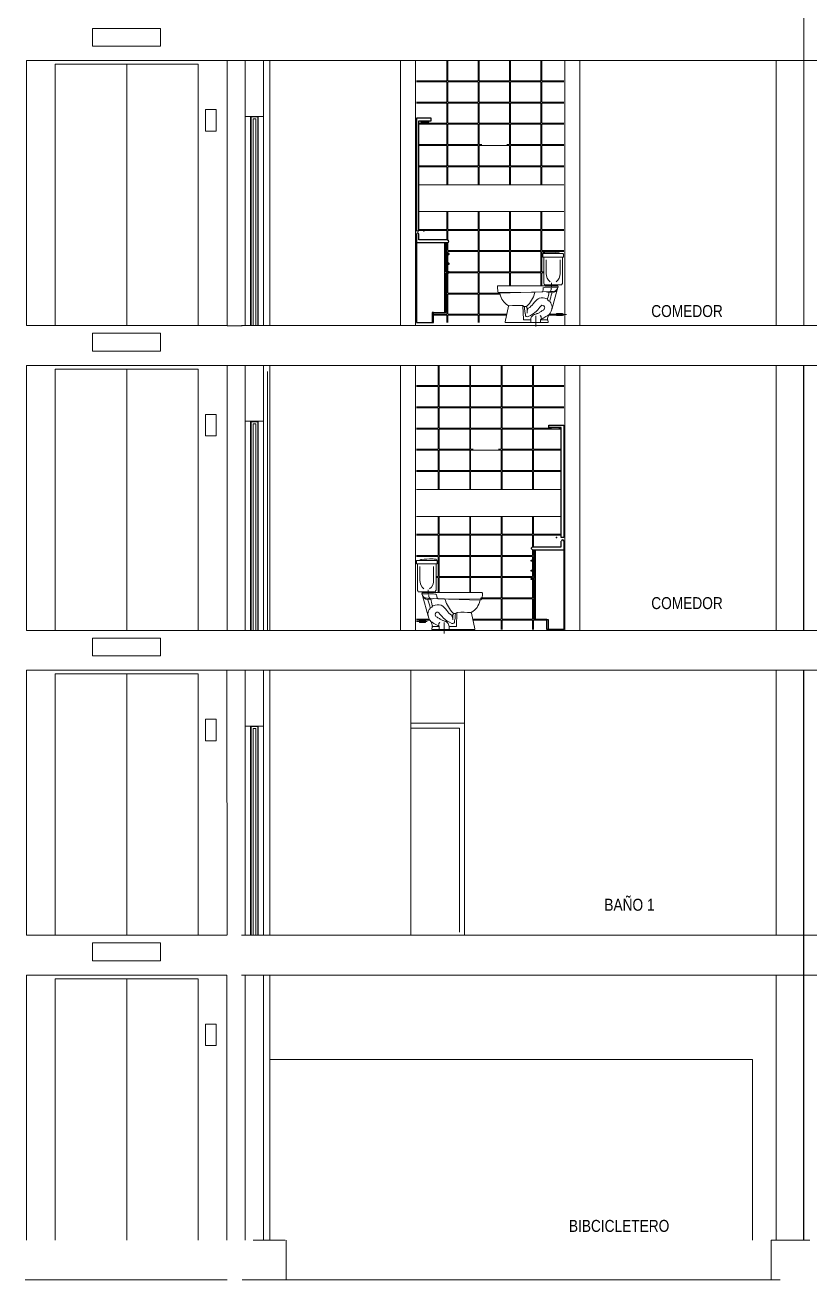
# Model space of a CAD drawing. Extents: x 1270 to 1442, y 932 to 1016.
# Drawn here: x 1420.43 to 1428.31, y 962.55 to 975.14 of the extents above; entities that cross this region are included whole.
import ezdxf

# ---------------------------------------------------------------- set-up
doc = ezdxf.new("R2010")
doc.units = 0
doc.header["$MEASUREMENT"] = 0
doc.layers.add('arquitecturapasito', color=252, linetype='Continuous', lineweight=5)
doc.styles.add('MtXpl_Arial_Narrow', font='')
doc.styles.get('MtXpl_Arial_Narrow').set_extended_font_data('Arial Narrow')

# ---------------------------------------------------------------- blocks, each defined once
blk = doc.blocks.new('llad000e')
blk.add_line((-0.029, 1.105), (0.051, 1.105))
blk.add_lwpolyline([(-0.05, 0), (-0.05, 1.105), (-0.029, 1.105), (-0.029, 1.09), (0.051, 1.09), (0.051, 1.105), (0.075, 1.105), (0.075, 1.13), (-0.075, 1.13), (-0.075, 0)], close=True)
blk.add_point((0, 0))

msp = doc.modelspace()

# ---------------------------------------------------------------- linework, layer by layer
for p, q in [((1424.36, 973.045), (1424.36, 972.158)), ((1424.385, 972.988), (1424.385, 973.045)), ((1424.67, 972.988), (1424.385, 972.988)), ((1424.674, 972.987), (1424.67, 972.988)), ((1424.679, 972.985), (1424.674, 972.987)), ((1424.682, 972.982), (1424.679, 972.985)), ((1424.684, 972.978), (1424.682, 972.982)), ((1424.685, 972.973), (1424.684, 972.978)), ((1424.684, 972.968), (1424.685, 972.973)), ((1424.675, 972.958), (1424.36, 972.958)), ((1424.645, 972.258), (1424.645, 972.958)), ((1424.645, 972.898), (1424.652, 972.898)), ((1424.652, 972.898), (1424.66, 972.908)), ((1424.66, 972.888), (1424.652, 972.898)), ((1424.66, 972.908), (1424.66, 972.958)), ((1424.66, 972.853), (1424.66, 972.888)), ((1424.66, 972.843), (1424.66, 972.853)), ((1424.685, 972.853), (1424.66, 972.853)), ((1424.66, 972.808), (1424.66, 972.843)), ((1424.66, 972.843), (1424.685, 972.843)), ((1424.675, 972.958), (1424.679, 972.961)), ((1424.679, 972.961), (1424.682, 972.964)), ((1424.682, 972.964), (1424.684, 972.968)), ((1424.686, 972.853), (1424.685, 972.853)), ((1424.685, 972.843), (1424.686, 972.843)), ((1424.688, 972.852), (1424.686, 972.853)), ((1424.686, 972.843), (1424.688, 972.844)), ((1424.689, 972.851), (1424.688, 972.852)), ((1424.688, 972.844), (1424.689, 972.845)), ((1424.69, 972.849), (1424.689, 972.851)), ((1424.689, 972.845), (1424.69, 972.846)), ((1424.69, 972.848), (1424.69, 972.849)), ((1424.69, 972.846), (1424.69, 972.848)), ((1424.645, 972.798), (1424.652, 972.798)), ((1424.652, 972.798), (1424.66, 972.808)), ((1424.66, 972.788), (1424.652, 972.798)), ((1424.66, 972.753), (1424.66, 972.788)), ((1424.66, 972.743), (1424.66, 972.753)), ((1424.685, 972.753), (1424.66, 972.753)), ((1424.66, 972.708), (1424.66, 972.743)), ((1424.66, 972.743), (1424.685, 972.743)), ((1424.686, 972.753), (1424.685, 972.753)), ((1424.685, 972.743), (1424.686, 972.743)), ((1424.688, 972.752), (1424.686, 972.753)), ((1424.686, 972.743), (1424.688, 972.744)), ((1424.689, 972.751), (1424.688, 972.752)), ((1424.688, 972.744), (1424.689, 972.745)), ((1424.69, 972.749), (1424.689, 972.751)), ((1424.689, 972.745), (1424.69, 972.746)), ((1424.69, 972.748), (1424.69, 972.749)), ((1424.69, 972.746), (1424.69, 972.748)), ((1424.645, 972.698), (1424.652, 972.698)), ((1424.652, 972.698), (1424.66, 972.708)), ((1424.66, 972.688), (1424.652, 972.698)), ((1424.66, 972.669), (1424.66, 972.688)), ((1424.685, 972.669), (1424.66, 972.669)), ((1424.66, 972.268), (1424.66, 972.659)), ((1424.66, 972.659), (1424.685, 972.659)), ((1424.686, 972.669), (1424.685, 972.669)), ((1424.685, 972.659), (1424.686, 972.659)), ((1424.688, 972.668), (1424.686, 972.669)), ((1424.686, 972.659), (1424.688, 972.66)), ((1424.689, 972.667), (1424.688, 972.668)), ((1424.688, 972.66), (1424.689, 972.661)), ((1424.69, 972.665), (1424.689, 972.667)), ((1424.689, 972.661), (1424.69, 972.662)), ((1424.69, 972.664), (1424.69, 972.665)), ((1424.69, 972.662), (1424.69, 972.664)), ((1424.518, 972.258), (1424.518, 972.158)), ((1424.533, 972.258), (1424.518, 972.258)), ((1424.533, 972.158), (1424.533, 972.258)), ((1424.533, 972.258), (1424.652, 972.258)), ((1424.652, 972.258), (1424.66, 972.268)), ((1424.36, 972.158), (1424.533, 972.158)), ((1425.815, 969.908), (1425.815, 969.965)), ((1425.84, 969.965), (1425.84, 969.078)), ((1425.516, 969.897), (1425.518, 969.902)), ((1425.516, 969.893), (1425.516, 969.897)), ((1425.516, 969.888), (1425.516, 969.893)), ((1425.518, 969.884), (1425.516, 969.888)), ((1425.518, 969.902), (1425.522, 969.905)), ((1425.522, 969.881), (1425.518, 969.884)), ((1425.522, 969.905), (1425.526, 969.907)), ((1425.526, 969.878), (1425.522, 969.881)), ((1425.526, 969.907), (1425.531, 969.908)), ((1425.526, 969.878), (1425.84, 969.878)), ((1425.531, 969.908), (1425.815, 969.908)), ((1425.541, 969.828), (1425.541, 969.878)), ((1425.548, 969.818), (1425.541, 969.828)), ((1425.556, 969.178), (1425.556, 969.878)), ((1425.511, 969.771), (1425.513, 969.772)), ((1425.511, 969.769), (1425.511, 969.771)), ((1425.511, 969.768), (1425.511, 969.769)), ((1425.511, 969.766), (1425.511, 969.768)), ((1425.511, 969.765), (1425.511, 969.766)), ((1425.513, 969.764), (1425.511, 969.765)), ((1425.513, 969.772), (1425.514, 969.773)), ((1425.514, 969.763), (1425.513, 969.764)), ((1425.514, 969.773), (1425.516, 969.773)), ((1425.516, 969.763), (1425.514, 969.763)), ((1425.516, 969.773), (1425.541, 969.773)), ((1425.541, 969.763), (1425.516, 969.763)), ((1425.541, 969.808), (1425.548, 969.818)), ((1425.541, 969.773), (1425.541, 969.808)), ((1425.541, 969.763), (1425.541, 969.773)), ((1425.541, 969.728), (1425.541, 969.763)), ((1425.548, 969.718), (1425.541, 969.728)), ((1425.541, 969.708), (1425.548, 969.718)), ((1425.541, 969.673), (1425.541, 969.708)), ((1425.556, 969.818), (1425.548, 969.818)), ((1425.556, 969.718), (1425.548, 969.718)), ((1425.511, 969.671), (1425.513, 969.672)), ((1425.511, 969.669), (1425.511, 969.671)), ((1425.511, 969.668), (1425.511, 969.669)), ((1425.511, 969.666), (1425.511, 969.668)), ((1425.511, 969.665), (1425.511, 969.666)), ((1425.513, 969.664), (1425.511, 969.665)), ((1425.511, 969.587), (1425.513, 969.588)), ((1425.511, 969.585), (1425.511, 969.587)), ((1425.511, 969.584), (1425.511, 969.585)), ((1425.511, 969.582), (1425.511, 969.584)), ((1425.511, 969.581), (1425.511, 969.582)), ((1425.513, 969.58), (1425.511, 969.581)), ((1425.513, 969.672), (1425.514, 969.673)), ((1425.514, 969.663), (1425.513, 969.664)), ((1425.513, 969.588), (1425.514, 969.589)), ((1425.514, 969.579), (1425.513, 969.58)), ((1425.514, 969.673), (1425.516, 969.673)), ((1425.516, 969.663), (1425.514, 969.663)), ((1425.514, 969.589), (1425.516, 969.589)), ((1425.516, 969.579), (1425.514, 969.579)), ((1425.516, 969.673), (1425.541, 969.673)), ((1425.541, 969.663), (1425.516, 969.663)), ((1425.516, 969.589), (1425.541, 969.589)), ((1425.541, 969.579), (1425.516, 969.579)), ((1425.541, 969.663), (1425.541, 969.673)), ((1425.541, 969.628), (1425.541, 969.663)), ((1425.548, 969.618), (1425.541, 969.628)), ((1425.541, 969.608), (1425.548, 969.618)), ((1425.541, 969.589), (1425.541, 969.608)), ((1425.541, 969.188), (1425.541, 969.579)), ((1425.556, 969.618), (1425.548, 969.618)), ((1425.548, 969.178), (1425.541, 969.188)), ((1425.668, 969.178), (1425.548, 969.178)), ((1425.668, 969.178), (1425.683, 969.178)), ((1425.668, 969.078), (1425.668, 969.178)), ((1425.84, 969.078), (1425.668, 969.078)), ((1425.683, 969.178), (1425.683, 969.078))]:
    msp.add_line(p, q)
at = {"lineweight": 9}
msp.add_line((1427.346, 969.068), (1427.359, 969.068), dxfattribs=at)
for centre in [(1424.373, 973.045), (1425.828, 969.965)]:
    msp.add_arc(centre, 0.0125, 0, 180)
at = {"layer": 'arquitecturapasito', "color": 252}
for p, q in [((1428.249, 972.128), (1428.249, 977.848)), ((1421.11, 974.932), (1421.11, 975.111)), ((1421.11, 975.111), (1421.452, 975.111)), ((1421.793, 975.111), (1421.452, 975.111)), ((1421.793, 974.932), (1421.793, 975.111)), ((1421.452, 974.932), (1421.11, 974.932)), ((1421.452, 974.932), (1421.793, 974.932)), ((1420.445, 972.128), (1420.445, 974.788)), ((1420.445, 974.788), (1422.461, 974.788)), ((1420.733, 972.128), (1420.733, 974.752)), ((1420.733, 974.752), (1422.17, 974.752)), ((1421.452, 974.752), (1421.452, 972.128)), ((1422.17, 974.752), (1422.17, 972.128)), ((1422.611, 974.788), (1422.461, 974.788)), ((1422.461, 974.788), (1422.461, 972.128)), ((1422.612, 974.788), (1436.946, 974.788)), ((1422.64, 972.128), (1422.64, 974.788)), ((1422.64, 972.128), (1422.64, 974.788)), ((1422.825, 972.128), (1422.825, 974.788)), ((1422.825, 972.128), (1422.825, 974.788)), ((1422.888, 972.128), (1422.888, 974.788)), ((1424.2, 972.128), (1424.2, 974.788)), ((1424.2, 972.128), (1424.2, 974.788)), ((1424.35, 972.128), (1424.35, 974.788)), ((1424.35, 972.128), (1424.35, 974.788)), ((1424.665, 974.788), (1424.665, 974.585)), ((1424.675, 974.788), (1424.675, 974.585)), ((1424.98, 974.788), (1424.98, 974.585)), ((1424.99, 974.788), (1424.99, 974.585)), ((1425.295, 974.788), (1425.295, 974.585)), ((1425.305, 974.788), (1425.305, 974.585)), ((1425.61, 974.788), (1425.61, 974.585)), ((1425.62, 974.788), (1425.62, 974.585)), ((1425.85, 972.128), (1425.85, 974.788)), ((1425.85, 972.128), (1425.85, 974.788)), ((1426, 972.128), (1426, 974.788)), ((1426, 972.128), (1426, 974.788)), ((1427.972, 972.128), (1427.972, 974.788)), ((1428.25, 972.128), (1428.25, 974.788)), ((1424.36, 974.585), (1424.665, 974.585)), ((1424.36, 974.575), (1424.665, 974.575)), ((1424.665, 974.575), (1424.665, 974.372)), ((1424.675, 974.585), (1424.98, 974.585)), ((1424.675, 974.575), (1424.98, 974.575)), ((1424.675, 974.575), (1424.675, 974.372)), ((1424.98, 974.575), (1424.98, 974.372)), ((1424.99, 974.585), (1425.295, 974.585)), ((1424.99, 974.575), (1425.295, 974.575)), ((1424.99, 974.575), (1424.99, 974.372)), ((1425.295, 974.575), (1425.295, 974.372)), ((1425.305, 974.585), (1425.61, 974.585)), ((1425.305, 974.575), (1425.61, 974.575)), ((1425.305, 974.575), (1425.305, 974.372)), ((1425.61, 974.575), (1425.61, 974.372)), ((1425.62, 974.585), (1425.84, 974.585)), ((1425.62, 974.575), (1425.84, 974.575)), ((1425.62, 974.575), (1425.62, 974.372)), ((1424.36, 974.372), (1424.665, 974.372)), ((1424.36, 974.362), (1424.665, 974.362)), ((1424.665, 974.362), (1424.665, 974.159)), ((1424.675, 974.372), (1424.98, 974.372)), ((1424.675, 974.362), (1424.98, 974.362)), ((1424.675, 974.362), (1424.675, 974.159)), ((1424.98, 974.362), (1424.98, 974.159)), ((1424.99, 974.372), (1425.295, 974.372)), ((1424.99, 974.362), (1425.295, 974.362)), ((1424.99, 974.362), (1424.99, 974.159)), ((1425.295, 974.362), (1425.295, 974.159)), ((1425.305, 974.372), (1425.61, 974.372)), ((1425.305, 974.362), (1425.61, 974.362)), ((1425.305, 974.362), (1425.305, 974.159)), ((1425.61, 974.362), (1425.61, 974.159)), ((1425.62, 974.372), (1425.84, 974.372)), ((1425.62, 974.362), (1425.84, 974.362)), ((1425.62, 974.362), (1425.62, 974.159)), ((1422.242, 974.081), (1422.242, 974.297)), ((1422.242, 974.297), (1422.35, 974.297)), ((1422.35, 974.297), (1422.35, 974.081)), ((1422.825, 974.228), (1422.64, 974.228)), ((1422.696, 974.228), (1422.773, 974.228)), ((1422.696, 974.228), (1422.696, 972.128)), ((1422.701, 974.223), (1422.768, 974.223)), ((1422.701, 974.223), (1422.701, 972.128)), ((1422.721, 974.203), (1422.748, 974.203)), ((1422.721, 974.203), (1422.721, 972.128)), ((1422.748, 972.128), (1422.748, 974.203)), ((1422.768, 972.128), (1422.768, 974.223)), ((1422.773, 972.128), (1422.773, 974.228)), ((1424.385, 974.159), (1424.665, 974.159)), ((1424.385, 974.149), (1424.665, 974.149)), ((1424.665, 974.149), (1424.665, 973.946)), ((1424.675, 974.159), (1424.98, 974.159)), ((1424.675, 974.149), (1424.98, 974.149)), ((1424.675, 974.149), (1424.675, 973.946)), ((1424.98, 974.149), (1424.98, 973.946)), ((1424.99, 974.159), (1425.295, 974.159)), ((1424.99, 974.149), (1425.295, 974.149)), ((1424.99, 974.149), (1424.99, 973.946)), ((1425.295, 974.149), (1425.295, 973.946)), ((1425.305, 974.159), (1425.61, 974.159)), ((1425.305, 974.149), (1425.61, 974.149)), ((1425.305, 974.149), (1425.305, 973.946)), ((1425.61, 974.149), (1425.61, 973.946)), ((1425.62, 974.159), (1425.84, 974.159)), ((1425.62, 974.149), (1425.84, 974.149)), ((1425.62, 974.149), (1425.62, 973.946)), ((1422.35, 974.081), (1422.242, 974.081)), ((1424.385, 973.946), (1424.665, 973.946)), ((1424.385, 973.936), (1424.665, 973.936)), ((1424.665, 973.936), (1424.665, 973.733)), ((1424.675, 973.946), (1424.98, 973.946)), ((1424.675, 973.936), (1424.98, 973.936)), ((1424.675, 973.936), (1424.675, 973.733)), ((1424.98, 973.936), (1424.98, 973.733)), ((1424.99, 973.946), (1425.016, 973.946)), ((1424.99, 973.936), (1425.295, 973.936)), ((1424.99, 973.936), (1424.99, 973.733)), ((1425.269, 973.946), (1425.295, 973.946)), ((1425.295, 973.936), (1425.295, 973.733)), ((1425.305, 973.946), (1425.61, 973.946)), ((1425.305, 973.936), (1425.61, 973.936)), ((1425.305, 973.936), (1425.305, 973.733)), ((1425.61, 973.936), (1425.61, 973.733)), ((1425.62, 973.946), (1425.84, 973.946)), ((1425.62, 973.936), (1425.84, 973.936)), ((1425.62, 973.936), (1425.62, 973.733)), ((1424.385, 973.733), (1424.665, 973.733)), ((1424.675, 973.733), (1424.98, 973.733)), ((1424.99, 973.733), (1425.295, 973.733)), ((1425.305, 973.733), (1425.61, 973.733)), ((1425.62, 973.733), (1425.84, 973.733)), ((1424.385, 973.723), (1424.665, 973.723)), ((1424.665, 973.723), (1424.665, 973.542)), ((1424.675, 973.723), (1424.98, 973.723)), ((1424.675, 973.723), (1424.675, 973.542)), ((1424.98, 973.723), (1424.98, 973.542)), ((1424.99, 973.723), (1425.295, 973.723)), ((1424.99, 973.723), (1424.99, 973.542)), ((1425.295, 973.723), (1425.295, 973.542)), ((1425.305, 973.723), (1425.61, 973.723)), ((1425.305, 973.723), (1425.305, 973.542)), ((1425.61, 973.723), (1425.61, 973.542)), ((1425.62, 973.723), (1425.84, 973.723)), ((1425.62, 973.723), (1425.62, 973.542)), ((1424.385, 973.542), (1425.84, 973.542)), ((1424.385, 973.272), (1425.84, 973.272)), ((1424.665, 973.272), (1424.665, 973.094)), ((1424.675, 973.272), (1424.675, 973.094)), ((1424.98, 973.272), (1424.98, 973.094)), ((1424.99, 973.272), (1424.99, 973.094)), ((1425.295, 973.272), (1425.295, 973.094)), ((1425.305, 973.272), (1425.305, 973.094)), ((1425.61, 973.272), (1425.61, 973.094)), ((1425.62, 973.272), (1425.62, 973.094)), ((1424.385, 973.094), (1424.665, 973.094)), ((1424.385, 973.084), (1424.665, 973.084)), ((1424.665, 973.084), (1424.665, 972.988)), ((1424.675, 973.094), (1424.98, 973.094)), ((1424.675, 973.084), (1424.98, 973.084)), ((1424.675, 973.084), (1424.675, 972.987)), ((1424.98, 973.084), (1424.98, 972.881)), ((1424.99, 973.094), (1425.295, 973.094)), ((1424.99, 973.084), (1425.295, 973.084)), ((1424.99, 973.084), (1424.99, 972.881)), ((1425.295, 973.084), (1425.295, 972.881)), ((1425.305, 973.094), (1425.61, 973.094)), ((1425.305, 973.084), (1425.61, 973.084)), ((1425.305, 973.084), (1425.305, 972.881)), ((1425.61, 973.084), (1425.61, 972.881)), ((1425.62, 973.094), (1425.84, 973.094)), ((1425.62, 973.084), (1425.84, 973.084)), ((1425.62, 973.084), (1425.62, 972.881)), ((1424.66, 972.881), (1424.665, 972.881)), ((1424.66, 972.871), (1424.665, 972.871)), ((1424.665, 972.958), (1424.665, 972.881)), ((1424.665, 972.871), (1424.665, 972.853)), ((1424.665, 972.843), (1424.665, 972.753)), ((1424.675, 972.958), (1424.675, 972.881)), ((1424.675, 972.881), (1424.98, 972.881)), ((1424.675, 972.871), (1424.98, 972.871)), ((1424.675, 972.871), (1424.675, 972.853)), ((1424.675, 972.843), (1424.675, 972.753)), ((1424.98, 972.871), (1424.98, 972.668)), ((1424.99, 972.881), (1425.295, 972.881)), ((1424.99, 972.871), (1425.295, 972.871)), ((1424.99, 972.871), (1424.99, 972.668)), ((1425.295, 972.871), (1425.295, 972.668)), ((1425.305, 972.881), (1425.61, 972.881)), ((1425.305, 972.871), (1425.61, 972.871)), ((1425.305, 972.871), (1425.305, 972.668)), ((1425.61, 972.871), (1425.61, 972.668)), ((1425.62, 972.881), (1425.84, 972.881)), ((1425.62, 972.871), (1425.84, 972.871)), ((1425.62, 972.871), (1425.62, 972.668)), ((1425.629, 972.819), (1425.629, 972.851)), ((1425.636, 972.851), (1425.83, 972.851)), ((1425.837, 972.819), (1425.837, 972.844)), ((1424.665, 972.743), (1424.665, 972.669)), ((1424.675, 972.743), (1424.675, 972.669)), ((1425.632, 972.816), (1425.834, 972.816)), ((1425.639, 972.815), (1425.639, 972.552)), ((1425.664, 972.788), (1425.664, 972.652)), ((1425.802, 972.788), (1425.802, 972.652)), ((1425.827, 972.815), (1425.827, 972.552)), ((1424.665, 972.658), (1424.665, 972.455)), ((1424.675, 972.658), (1424.98, 972.658)), ((1424.675, 972.658), (1424.675, 972.455)), ((1424.688, 972.668), (1424.98, 972.668)), ((1424.98, 972.658), (1424.98, 972.455)), ((1424.99, 972.668), (1425.295, 972.668)), ((1424.99, 972.658), (1425.295, 972.658)), ((1424.99, 972.658), (1424.99, 972.455)), ((1425.295, 972.658), (1425.295, 972.528)), ((1425.305, 972.668), (1425.61, 972.668)), ((1425.305, 972.658), (1425.61, 972.658)), ((1425.305, 972.658), (1425.305, 972.528)), ((1425.61, 972.658), (1425.61, 972.528)), ((1425.62, 972.668), (1425.642, 972.668)), ((1425.62, 972.658), (1425.642, 972.658)), ((1425.62, 972.658), (1425.62, 972.528)), ((1425.174, 972.516), (1425.174, 972.521)), ((1425.174, 972.516), (1425.178, 972.467)), ((1425.181, 972.528), (1425.774, 972.528)), ((1425.62, 972.466), (1425.198, 972.452)), ((1425.557, 972.464), (1425.703, 972.469)), ((1425.816, 972.536), (1425.651, 972.536)), ((1425.675, 972.514), (1425.779, 972.514)), ((1425.776, 972.499), (1425.719, 972.29)), ((1425.776, 972.499), (1425.782, 972.516)), ((1425.782, 972.517), (1425.782, 972.52)), ((1424.66, 972.455), (1424.665, 972.455)), ((1424.66, 972.445), (1424.665, 972.445)), ((1424.665, 972.445), (1424.665, 972.242)), ((1424.675, 972.455), (1424.98, 972.455)), ((1424.675, 972.445), (1424.98, 972.445)), ((1424.675, 972.445), (1424.675, 972.242)), ((1424.98, 972.445), (1424.98, 972.242)), ((1424.99, 972.455), (1425.193, 972.455)), ((1424.99, 972.445), (1425.202, 972.445)), ((1424.99, 972.445), (1424.99, 972.242)), ((1425.186, 972.457), (1425.191, 972.455)), ((1425.557, 972.464), (1425.19, 972.46)), ((1424.533, 972.242), (1424.665, 972.242)), ((1424.533, 972.232), (1424.665, 972.232)), ((1424.665, 972.232), (1424.665, 972.158)), ((1424.675, 972.242), (1424.98, 972.242)), ((1424.675, 972.232), (1424.98, 972.232)), ((1424.675, 972.232), (1424.675, 972.158)), ((1424.98, 972.232), (1424.98, 972.158)), ((1424.99, 972.242), (1425.27, 972.242)), ((1424.99, 972.232), (1425.268, 972.232)), ((1424.99, 972.232), (1424.99, 972.158)), ((1425.251, 972.165), (1425.286, 972.322)), ((1425.434, 972.192), (1425.43, 972.323)), ((1425.692, 972.232), (1425.77, 972.232)), ((1425.7, 972.242), (1425.77, 972.242)), ((1425.768, 972.248), (1425.768, 972.228)), ((1425.828, 972.248), (1425.768, 972.248)), ((1425.828, 972.228), (1425.768, 972.228)), ((1425.828, 972.248), (1425.828, 972.228)), ((1425.83, 972.242), (1425.84, 972.242)), ((1425.83, 972.232), (1425.84, 972.232)), ((1422.461, 972.128), (1420.445, 972.128)), ((1422.461, 972.126), (1422.611, 972.126)), ((1422.605, 972.128), (1422.721, 972.128)), ((1422.696, 972.128), (1422.773, 972.128)), ((1422.721, 972.128), (1436.946, 972.128)), ((1425.257, 972.158), (1425.677, 972.158)), ((1425.44, 972.186), (1425.509, 972.186)), ((1425.509, 972.186), (1425.509, 972.158)), ((1425.607, 972.186), (1425.607, 972.158)), ((1425.607, 972.186), (1425.673, 972.186)), ((1425.679, 972.181), (1425.683, 972.165)), ((1421.11, 971.872), (1421.11, 972.051)), ((1421.11, 972.051), (1421.452, 972.051)), ((1421.793, 972.051), (1421.452, 972.051)), ((1421.793, 971.872), (1421.793, 972.051)), ((1421.452, 971.872), (1421.11, 971.872)), ((1421.452, 971.872), (1421.793, 971.872)), ((1420.445, 969.068), (1420.445, 971.728)), ((1420.445, 971.728), (1422.461, 971.728)), ((1422.611, 971.728), (1422.461, 971.728)), ((1422.461, 971.728), (1422.461, 969.068)), ((1422.612, 971.728), (1436.946, 971.728)), ((1422.64, 969.068), (1422.64, 971.728)), ((1422.64, 969.068), (1422.64, 971.728)), ((1422.825, 969.068), (1422.825, 971.728)), ((1422.825, 969.068), (1422.825, 971.728)), ((1422.888, 969.068), (1422.888, 971.728)), ((1424.2, 969.068), (1424.2, 971.728)), ((1424.35, 969.068), (1424.35, 971.728)), ((1424.35, 969.068), (1424.35, 971.728)), ((1424.58, 971.728), (1424.58, 971.525)), ((1424.59, 971.728), (1424.59, 971.525)), ((1424.895, 971.728), (1424.895, 971.525)), ((1424.905, 971.728), (1424.905, 971.525)), ((1425.21, 971.728), (1425.21, 971.525)), ((1425.22, 971.728), (1425.22, 971.525)), ((1425.525, 971.728), (1425.525, 971.525)), ((1425.535, 971.728), (1425.535, 971.525)), ((1425.85, 969.068), (1425.85, 971.728)), ((1425.85, 969.068), (1425.85, 971.728)), ((1426, 969.068), (1426, 971.728)), ((1426, 969.068), (1426, 971.728)), ((1427.972, 969.068), (1427.972, 971.728)), ((1428.247, 969.068), (1428.247, 971.728)), ((1428.249, 969.068), (1428.249, 971.728)), ((1428.25, 969.068), (1428.25, 971.728)), ((1420.733, 969.068), (1420.733, 971.692)), ((1420.733, 971.692), (1422.17, 971.692)), ((1421.452, 971.692), (1421.452, 969.068)), ((1422.17, 971.692), (1422.17, 969.068)), ((1422.866, 971.668), (1422.866, 969.068)), ((1424.58, 971.525), (1424.36, 971.525)), ((1424.58, 971.515), (1424.36, 971.515)), ((1424.58, 971.515), (1424.58, 971.312)), ((1424.895, 971.525), (1424.59, 971.525)), ((1424.895, 971.515), (1424.59, 971.515)), ((1424.59, 971.515), (1424.59, 971.312)), ((1424.895, 971.515), (1424.895, 971.312)), ((1425.21, 971.525), (1424.905, 971.525)), ((1425.21, 971.515), (1424.905, 971.515)), ((1424.905, 971.515), (1424.905, 971.312)), ((1425.21, 971.515), (1425.21, 971.312)), ((1425.525, 971.525), (1425.22, 971.525)), ((1425.525, 971.515), (1425.22, 971.515)), ((1425.22, 971.515), (1425.22, 971.312)), ((1425.525, 971.515), (1425.525, 971.312)), ((1425.84, 971.525), (1425.535, 971.525)), ((1425.84, 971.515), (1425.535, 971.515)), ((1425.535, 971.515), (1425.535, 971.312)), ((1422.242, 971.021), (1422.242, 971.237)), ((1422.242, 971.237), (1422.35, 971.237)), ((1422.35, 971.237), (1422.35, 971.021)), ((1424.58, 971.312), (1424.36, 971.312)), ((1424.58, 971.302), (1424.36, 971.302)), ((1424.58, 971.302), (1424.58, 971.099)), ((1424.895, 971.312), (1424.59, 971.312)), ((1424.895, 971.302), (1424.59, 971.302)), ((1424.59, 971.302), (1424.59, 971.099)), ((1424.895, 971.302), (1424.895, 971.099)), ((1425.21, 971.312), (1424.905, 971.312)), ((1425.21, 971.302), (1424.905, 971.302)), ((1424.905, 971.302), (1424.905, 971.099)), ((1425.21, 971.302), (1425.21, 971.099)), ((1425.525, 971.312), (1425.22, 971.312)), ((1425.525, 971.302), (1425.22, 971.302)), ((1425.22, 971.302), (1425.22, 971.099)), ((1425.525, 971.302), (1425.525, 971.099)), ((1425.84, 971.312), (1425.535, 971.312)), ((1425.84, 971.302), (1425.535, 971.302)), ((1425.535, 971.302), (1425.535, 971.099)), ((1422.825, 971.168), (1422.64, 971.168)), ((1422.696, 971.168), (1422.773, 971.168)), ((1422.696, 971.168), (1422.696, 969.068)), ((1422.701, 971.163), (1422.768, 971.163)), ((1422.701, 971.163), (1422.701, 969.068)), ((1422.721, 971.143), (1422.748, 971.143)), ((1422.721, 971.143), (1422.721, 969.068)), ((1422.748, 969.068), (1422.748, 971.143)), ((1422.768, 969.068), (1422.768, 971.163)), ((1422.773, 969.068), (1422.773, 971.168)), ((1424.58, 971.099), (1424.36, 971.099)), ((1424.58, 971.089), (1424.36, 971.089)), ((1424.58, 971.089), (1424.58, 970.886)), ((1424.895, 971.099), (1424.59, 971.099)), ((1424.895, 971.089), (1424.59, 971.089)), ((1424.59, 971.089), (1424.59, 970.886)), ((1424.895, 971.089), (1424.895, 970.886)), ((1425.21, 971.099), (1424.905, 971.099)), ((1425.21, 971.089), (1424.905, 971.089)), ((1424.905, 971.089), (1424.905, 970.886)), ((1425.21, 971.089), (1425.21, 970.886)), ((1425.525, 971.099), (1425.22, 971.099)), ((1425.525, 971.089), (1425.22, 971.089)), ((1425.22, 971.089), (1425.22, 970.886)), ((1425.525, 971.089), (1425.525, 970.886)), ((1425.714, 971.099), (1425.535, 971.099)), ((1425.815, 971.089), (1425.535, 971.089)), ((1425.535, 971.089), (1425.535, 970.886)), ((1425.815, 971.099), (1425.794, 971.099)), ((1422.35, 971.021), (1422.242, 971.021)), ((1424.58, 970.886), (1424.36, 970.886)), ((1424.58, 970.876), (1424.36, 970.876)), ((1424.58, 970.876), (1424.58, 970.673)), ((1424.895, 970.886), (1424.59, 970.886)), ((1424.895, 970.876), (1424.59, 970.876)), ((1424.59, 970.876), (1424.59, 970.673)), ((1424.895, 970.876), (1424.895, 970.673)), ((1424.931, 970.886), (1424.905, 970.886)), ((1425.21, 970.876), (1424.905, 970.876)), ((1424.905, 970.876), (1424.905, 970.673)), ((1425.21, 970.886), (1425.184, 970.886)), ((1425.21, 970.876), (1425.21, 970.673)), ((1425.525, 970.886), (1425.22, 970.886)), ((1425.525, 970.876), (1425.22, 970.876)), ((1425.22, 970.876), (1425.22, 970.673)), ((1425.525, 970.876), (1425.525, 970.673)), ((1425.815, 970.886), (1425.535, 970.886)), ((1425.815, 970.876), (1425.535, 970.876)), ((1425.535, 970.876), (1425.535, 970.673)), ((1424.58, 970.673), (1424.36, 970.673)), ((1424.58, 970.663), (1424.36, 970.663)), ((1424.58, 970.663), (1424.58, 970.482)), ((1424.895, 970.673), (1424.59, 970.673)), ((1424.895, 970.663), (1424.59, 970.663)), ((1424.59, 970.663), (1424.59, 970.482)), ((1424.895, 970.663), (1424.895, 970.482)), ((1425.21, 970.673), (1424.905, 970.673)), ((1425.21, 970.663), (1424.905, 970.663)), ((1424.905, 970.663), (1424.905, 970.482)), ((1425.21, 970.663), (1425.21, 970.482)), ((1425.525, 970.673), (1425.22, 970.673)), ((1425.525, 970.663), (1425.22, 970.663)), ((1425.22, 970.663), (1425.22, 970.482)), ((1425.525, 970.663), (1425.525, 970.482)), ((1425.815, 970.673), (1425.535, 970.673)), ((1425.815, 970.663), (1425.535, 970.663)), ((1425.535, 970.663), (1425.535, 970.482)), ((1425.815, 970.482), (1424.36, 970.482)), ((1425.815, 970.212), (1424.36, 970.212)), ((1424.58, 970.212), (1424.58, 970.034)), ((1424.59, 970.212), (1424.59, 970.034)), ((1424.895, 970.212), (1424.895, 970.034)), ((1424.905, 970.212), (1424.905, 970.034)), ((1425.21, 970.212), (1425.21, 970.034)), ((1425.22, 970.212), (1425.22, 970.034)), ((1425.525, 970.212), (1425.525, 970.034)), ((1425.535, 970.212), (1425.535, 970.034)), ((1424.58, 970.034), (1424.36, 970.034)), ((1424.58, 970.024), (1424.36, 970.024)), ((1424.58, 970.024), (1424.58, 969.821)), ((1424.895, 970.034), (1424.59, 970.034)), ((1424.895, 970.024), (1424.59, 970.024)), ((1424.59, 970.024), (1424.59, 969.821)), ((1424.895, 970.024), (1424.895, 969.821)), ((1425.21, 970.034), (1424.905, 970.034)), ((1425.21, 970.024), (1424.905, 970.024)), ((1424.905, 970.024), (1424.905, 969.821)), ((1425.21, 970.024), (1425.21, 969.821)), ((1425.525, 970.034), (1425.22, 970.034)), ((1425.525, 970.024), (1425.22, 970.024)), ((1425.22, 970.024), (1425.22, 969.821)), ((1425.525, 970.024), (1425.525, 969.907)), ((1425.815, 970.034), (1425.535, 970.034)), ((1425.815, 970.024), (1425.535, 970.024)), ((1425.535, 970.024), (1425.535, 969.908)), ((1424.58, 969.821), (1424.36, 969.821)), ((1424.895, 969.821), (1424.59, 969.821)), ((1425.21, 969.821), (1424.905, 969.821)), ((1425.525, 969.821), (1425.22, 969.821)), ((1425.525, 969.878), (1425.525, 969.821)), ((1425.535, 969.878), (1425.535, 969.821)), ((1425.546, 969.821), (1425.535, 969.821)), ((1424.58, 969.811), (1424.36, 969.811)), ((1424.36, 969.739), (1424.36, 969.764)), ((1424.565, 969.736), (1424.363, 969.736)), ((1424.561, 969.771), (1424.367, 969.771)), ((1424.37, 969.735), (1424.37, 969.472)), ((1424.395, 969.708), (1424.395, 969.572)), ((1424.533, 969.708), (1424.533, 969.572)), ((1424.558, 969.735), (1424.558, 969.472)), ((1424.568, 969.739), (1424.568, 969.771)), ((1424.58, 969.811), (1424.58, 969.608)), ((1424.895, 969.811), (1424.59, 969.811)), ((1424.59, 969.811), (1424.59, 969.608)), ((1424.895, 969.811), (1424.895, 969.608)), ((1425.21, 969.811), (1424.905, 969.811)), ((1424.905, 969.811), (1424.905, 969.608)), ((1425.21, 969.811), (1425.21, 969.608)), ((1425.525, 969.811), (1425.22, 969.811)), ((1425.22, 969.811), (1425.22, 969.608)), ((1425.525, 969.811), (1425.525, 969.793)), ((1425.525, 969.793), (1425.525, 969.773)), ((1425.525, 969.763), (1425.525, 969.693)), ((1425.543, 969.811), (1425.535, 969.811)), ((1425.535, 969.811), (1425.535, 969.793)), ((1425.535, 969.793), (1425.535, 969.773)), ((1425.535, 969.763), (1425.535, 969.693)), ((1424.58, 969.608), (1424.559, 969.608)), ((1424.58, 969.598), (1424.559, 969.598)), ((1424.58, 969.598), (1424.58, 969.448)), ((1424.895, 969.608), (1424.59, 969.608)), ((1424.895, 969.598), (1424.59, 969.598)), ((1424.59, 969.598), (1424.59, 969.448)), ((1424.895, 969.598), (1424.895, 969.448)), ((1425.21, 969.608), (1424.905, 969.608)), ((1425.21, 969.598), (1424.905, 969.598)), ((1424.905, 969.598), (1424.905, 969.448)), ((1425.21, 969.598), (1425.21, 969.395)), ((1425.525, 969.608), (1425.22, 969.608)), ((1425.525, 969.598), (1425.22, 969.598)), ((1425.22, 969.598), (1425.22, 969.395)), ((1425.525, 969.693), (1425.525, 969.673)), ((1425.525, 969.663), (1425.525, 969.608)), ((1425.525, 969.598), (1425.525, 969.589)), ((1425.525, 969.579), (1425.525, 969.395)), ((1425.535, 969.693), (1425.535, 969.673)), ((1425.535, 969.663), (1425.535, 969.608)), ((1425.541, 969.608), (1425.535, 969.608)), ((1425.541, 969.598), (1425.535, 969.598)), ((1425.535, 969.598), (1425.535, 969.589)), ((1425.535, 969.579), (1425.535, 969.395)), ((1424.382, 969.456), (1424.547, 969.456)), ((1425.016, 969.448), (1424.423, 969.448)), ((1424.415, 969.437), (1424.415, 969.44)), ((1424.422, 969.419), (1424.415, 969.436)), ((1424.522, 969.434), (1424.418, 969.434)), ((1424.422, 969.419), (1424.478, 969.21)), ((1424.64, 969.384), (1424.494, 969.388)), ((1424.577, 969.386), (1424.999, 969.372)), ((1424.64, 969.384), (1425.007, 969.38)), ((1425.21, 969.385), (1424.999, 969.385)), ((1425.012, 969.377), (1425.006, 969.375)), ((1425.21, 969.395), (1425.007, 969.395)), ((1425.023, 969.436), (1425.019, 969.387)), ((1425.023, 969.436), (1425.023, 969.441)), ((1425.21, 969.385), (1425.21, 969.182)), ((1425.525, 969.395), (1425.22, 969.395)), ((1425.525, 969.385), (1425.22, 969.385)), ((1425.22, 969.385), (1425.22, 969.182)), ((1425.525, 969.385), (1425.525, 969.182)), ((1425.541, 969.395), (1425.535, 969.395)), ((1425.541, 969.385), (1425.535, 969.385)), ((1425.535, 969.385), (1425.535, 969.182)), ((1424.763, 969.112), (1424.767, 969.243)), ((1424.947, 969.085), (1424.912, 969.242)), ((1422.461, 969.068), (1420.445, 969.068)), ((1422.611, 969.068), (1422.461, 969.068)), ((1422.604, 969.068), (1436.946, 969.068)), ((1422.696, 969.068), (1422.773, 969.068)), ((1422.755, 969.068), (1436.845, 969.068)), ((1424.488, 969.182), (1424.36, 969.182)), ((1424.493, 969.172), (1424.36, 969.172)), ((1424.39, 969.168), (1424.39, 969.148)), ((1424.39, 969.168), (1424.45, 969.168)), ((1424.39, 969.148), (1424.45, 969.148)), ((1424.45, 969.168), (1424.45, 969.148)), ((1424.518, 969.101), (1424.515, 969.085)), ((1424.941, 969.078), (1424.521, 969.078)), ((1424.59, 969.106), (1424.524, 969.106)), ((1424.59, 969.106), (1424.59, 969.078)), ((1424.661, 969.068), (1424.661, 969.068)), ((1424.688, 969.106), (1424.688, 969.078)), ((1424.757, 969.106), (1424.688, 969.106)), ((1425.21, 969.182), (1424.925, 969.182)), ((1425.21, 969.172), (1424.927, 969.172)), ((1425.21, 969.172), (1425.21, 969.078)), ((1425.525, 969.182), (1425.22, 969.182)), ((1425.525, 969.172), (1425.22, 969.172)), ((1425.22, 969.172), (1425.22, 969.078)), ((1425.525, 969.172), (1425.525, 969.078)), ((1425.545, 969.182), (1425.535, 969.182)), ((1425.668, 969.172), (1425.535, 969.172)), ((1425.535, 969.172), (1425.535, 969.078)), ((1421.11, 968.812), (1421.11, 968.991)), ((1421.11, 968.991), (1421.452, 968.991)), ((1421.793, 968.991), (1421.452, 968.991)), ((1421.793, 968.812), (1421.793, 968.991)), ((1421.452, 968.812), (1421.11, 968.812)), ((1421.452, 968.812), (1421.793, 968.812)), ((1420.445, 966.008), (1420.445, 968.668)), ((1420.445, 968.668), (1422.458, 968.668)), ((1420.733, 966.008), (1420.733, 968.632)), ((1420.733, 968.632), (1422.17, 968.632)), ((1421.452, 968.632), (1421.452, 966.008)), ((1422.17, 968.632), (1422.17, 966.008)), ((1422.458, 968.668), (1422.461, 966.008)), ((1422.613, 968.668), (1422.461, 968.668)), ((1422.605, 968.668), (1436.95, 968.668)), ((1422.64, 966.008), (1422.64, 968.668)), ((1422.64, 966.008), (1422.64, 968.668)), ((1422.825, 966.008), (1422.825, 968.668)), ((1422.825, 966.008), (1422.825, 968.668)), ((1422.888, 966.008), (1422.888, 968.668)), ((1424.304, 966.008), (1424.304, 968.668)), ((1424.842, 966.008), (1424.842, 968.668)), ((1427.972, 966.008), (1427.972, 968.668)), ((1428.247, 962.948), (1428.247, 968.668)), ((1428.249, 962.948), (1428.249, 968.668)), ((1422.242, 967.961), (1422.242, 968.177)), ((1422.242, 968.177), (1422.35, 968.177)), ((1422.35, 968.177), (1422.35, 967.961)), ((1422.825, 968.108), (1422.64, 968.108)), ((1422.696, 968.108), (1422.773, 968.108)), ((1422.696, 968.108), (1422.696, 966.008)), ((1422.701, 968.103), (1422.768, 968.103)), ((1422.701, 968.103), (1422.701, 966.008)), ((1422.721, 968.083), (1422.748, 968.083)), ((1422.721, 968.083), (1422.721, 966.008)), ((1422.748, 966.008), (1422.748, 968.083)), ((1422.768, 966.008), (1422.768, 968.103)), ((1422.773, 966.008), (1422.773, 968.108)), ((1424.304, 968.138), (1424.842, 968.138)), ((1424.304, 968.088), (1424.792, 968.088)), ((1424.792, 966.038), (1424.792, 968.088)), ((1424.842, 966.038), (1424.842, 968.138)), ((1422.35, 967.961), (1422.242, 967.961)), ((1420.445, 966.008), (1422.458, 966.008)), ((1421.11, 965.751), (1421.11, 965.931)), ((1421.11, 965.931), (1421.452, 965.931)), ((1421.793, 965.931), (1421.452, 965.931)), ((1421.793, 965.751), (1421.793, 965.931)), ((1422.605, 966.008), (1442.111, 966.008)), ((1422.696, 966.008), (1422.773, 966.008)), ((1421.452, 965.751), (1421.11, 965.751)), ((1421.452, 965.751), (1421.793, 965.751)), ((1420.445, 965.607), (1422.458, 965.607)), ((1420.445, 962.947), (1420.445, 965.607)), ((1420.445, 965.607), (1422.458, 965.607)), ((1420.733, 962.947), (1420.733, 965.571)), ((1420.733, 965.571), (1422.17, 965.571)), ((1421.452, 965.571), (1421.452, 962.947)), ((1422.17, 965.571), (1422.17, 962.947)), ((1422.458, 965.607), (1422.458, 962.947)), ((1422.605, 965.608), (1441.94, 965.608)), ((1422.64, 962.948), (1422.64, 965.608)), ((1422.64, 962.948), (1422.64, 965.608)), ((1422.825, 962.948), (1422.825, 965.608)), ((1422.825, 962.948), (1422.825, 965.608)), ((1422.888, 962.948), (1422.888, 965.608)), ((1427.972, 962.948), (1427.972, 965.608)), ((1422.242, 964.901), (1422.242, 965.116)), ((1422.242, 965.116), (1422.35, 965.116)), ((1422.35, 965.116), (1422.35, 964.901)), ((1422.35, 964.901), (1422.242, 964.901)), ((1427.735, 964.762), (1422.888, 964.762)), ((1427.735, 962.948), (1427.735, 964.762)), ((1423.044, 962.948), (1422.721, 962.948)), ((1427.92, 962.948), (1428.309, 962.948)), ((1420.432, 962.548), (1422.461, 962.548)), ((1422.612, 962.548), (1423.054, 962.548)), ((1422.721, 962.548), (1422.721, 962.548)), ((1422.958, 962.548), (1428.013, 962.548)), ((1422.997, 962.548), (1422.997, 962.548))]:
    msp.add_line(p, q, dxfattribs=at)
at = {"layer": 'arquitecturapasito', "color": 252, "ltscale": 0.5}
for p, q in [((1425.717, 972.556), (1425.717, 972.516)), ((1425.558, 972.226), (1425.558, 972.118)), ((1425.868, 972.238), (1425.728, 972.238)), ((1424.48, 969.476), (1424.48, 969.436)), ((1424.36, 969.158), (1424.468, 969.158)), ((1424.639, 969.146), (1424.639, 969.038))]:
    msp.add_line(p, q, dxfattribs=at)
at = {"layer": 'arquitecturapasito', "color": 252, "linetype": 'Continuous', "ltscale": 0.02}
for p, q in [((1423.054, 962.548), (1423.054, 962.948)), ((1427.92, 962.548), (1427.92, 962.948))]:
    msp.add_line(p, q, dxfattribs=at)
at = {"layer": 'arquitecturapasito', "color": 252}
for centre, radius, start, end in [((1425.639, 972.851), 0.01, 98.2053, 180), ((1425.636, 972.844), 0.007, 90, 180), ((1425.737, 972.174), 0.695, 94.765, 98.2053), ((1425.69, 972.137), 0.729, 82.5916, 90.8674), ((1425.784, 972.833), 0.0268, 56.3304, 90.2711), ((1425.814, 972.878), 0.0268, 236.3304, 270.2711), ((1425.83, 972.844), 0.007, 0, 90), ((1425.632, 972.819), 0.003, 180, 270), ((1425.642, 972.815), 0.003, 160.5288, 180), ((1425.824, 972.815), 0.003, 0, 19.4712), ((1425.834, 972.819), 0.003, 270, 0), ((1425.766, 972.647), 0.102, 177.2313, 232.4083), ((1425.7, 972.647), 0.102, 307.5917, 2.7687), ((1425.181, 972.521), 0.007, 90, 180), ((1425.19, 972.472), 0.012, 185.1022, 270.6063), ((1425.19, 972.468), 0.012, 185.1022, 247.1663), ((1425.605, 972.489), 0.0278, 301.9448, 4.9251), ((1425.672, 972.367), 0.147, 88.9819, 106.3926), ((1425.651, 972.493), 0.0182, 152.455, 184.9251), ((1425.643, 972.552), 0.004, 180, 225), ((1425.625, 972.532), 0.0228, 17.4319, 47.7941), ((1425.651, 972.54), 0.004, 192.531, 270), ((1425.576, 971.923), 0.551, 78.0168, 81.0513), ((1425.685, 972.492), 0.0278, 301.9448, 4.9251), ((1425.69, 972.744), 0.276, 272.7781, 281.861), ((1425.731, 972.496), 0.0182, 152.455, 184.9251), ((1425.715, 972.522), 0.0653, 279.8915, 339.0043), ((1425.738, 972.513), 0.04, 281.861, 339.0836), ((1425.774, 972.52), 0.008, 0, 90), ((1425.779, 972.517), 0.003, 270, 0), ((1425.816, 972.54), 0.004, 270, 347.469), ((1425.841, 972.532), 0.0228, 132.2059, 162.5681), ((1425.823, 972.552), 0.004, 315, 0), ((1425.186, 972.442), 0.014, 12.158, 67.1663), ((1425.37, 972.482), 0.175, 192.158, 239.6314), ((1425.264, 972.531), 0.293, 314.4276, 344.9795), ((1425.387, 972.452), 0.179, 302.6955, 324.2737), ((1425.673, 972.252), 0.17, 119.0419, 145.7998), ((1425.557, 972.454), 0.0101, 99.7533, 173.8074), ((1425.623, 972.3), 0.106, 64.8001, 105.9946), ((1425.671, 972.401), 0.006, 240.643, 346.2448), ((1425.616, 972.302), 0.107, 60.643, 60.7943), ((1425.707, 972.408), 0.036, 209.0294, 248.9082), ((1425.25, 972.524), 0.445, 343.7757, 351.9989), ((1425.702, 972.429), 0.0344, 62.3088, 100.5707), ((1426.485, 972.202), 0.805, 161.7406, 167.667), ((1425.705, 972.372), 0.006, 167.667, 218.2297), ((1425.616, 972.302), 0.107, 7.2444, 38.2297), ((1425.726, 972.452), 0.006, 94.1847, 161.7406), ((1425.278, 972.324), 0.008, 347.3998, 59.6314), ((1425.363, 971.372), 0.958, 86.2891, 94.2577), ((1425.425, 972.323), 0.00522, 353.3884, 85.1553), ((1425.447, 972.344), 0.025, 229.0846, 277.1783), ((1425.264, 972.285), 0.183, 1.1176, 8.7167), ((1425.754, 972.309), 0.308, 183.7484, 191.94), ((1425.454, 972.293), 0.0264, 73.177, 98.4962), ((1424.679, 972.203), 0.776, 2.4685, 3.1512), ((1425.474, 972.237), 0.02, 182.4685, 291.6423), ((1425.475, 972.314), 0.0096, 125.5075, 184.0902), ((1425.508, 972.334), 0.0475, 206.4203, 220.3723), ((1425.479, 972.313), 0.0118, 232.4494, 294.7676), ((1425.566, 972.257), 0.0949, 155.8539, 181.6476), ((1425.33, 972.286), 0.143, 354.472, 4.7914), ((1425.383, 972.465), 0.265, 291.6423, 313.9156), ((1425.413, 972.69), 0.47, 285.8706, 289.5923), ((1423.973, 973.698), 2.138, 318.2059, 320.0493), ((1425.552, 972.327), 0.081, 282.8356, 305.4555), ((1425.858, 971.897), 0.447, 121.0079, 125.4555), ((1425.575, 972.202), 0.0394, 359.9363, 45.9851), ((1425.625, 972.316), 0.0162, 67.4396, 142.0475), ((1425.423, 972.629), 0.475, 294.6761, 305.3099), ((1425.618, 972.307), 0.0293, 289.44, 348.9298), ((1425.625, 972.308), 0.0239, 22.427, 75.2012), ((1425.599, 972.309), 0.049, 351.2032, 8.7968), ((1425.759, 972.188), 0.0824, 147.3211, 178.2818), ((1425.594, 972.318), 0.129, 318.669, 359.1635), ((1425.257, 972.164), 0.006, 167.3998, 270), ((1425.44, 972.192), 0.006, 181.7489, 270), ((1425.673, 972.18), 0.006, 11.9761, 90), ((1425.698, 972.19), 0.0206, 178.6556, 204.9531), ((1425.677, 972.164), 0.006, 270, 11.9761), ((1424.367, 969.764), 0.007, 90, 180), ((1424.363, 969.739), 0.003, 180, 270), ((1424.383, 969.798), 0.0268, 269.7289, 303.6696), ((1424.413, 969.753), 0.0268, 89.7289, 123.6696), ((1424.507, 969.057), 0.729, 89.1326, 97.4084), ((1424.461, 969.094), 0.695, 81.7947, 85.235), ((1424.555, 969.735), 0.003, 0, 19.4712), ((1424.558, 969.771), 0.01, 0, 81.7947), ((1424.561, 969.764), 0.007, 0, 90), ((1424.565, 969.739), 0.003, 270, 0), ((1424.498, 969.567), 0.102, 177.2313, 232.4083), ((1424.431, 969.567), 0.102, 307.5917, 2.7687), ((1424.374, 969.472), 0.004, 180, 225), ((1424.356, 969.452), 0.0228, 17.4319, 47.7941), ((1424.382, 969.46), 0.004, 192.531, 270), ((1424.423, 969.44), 0.008, 90, 180), ((1424.547, 969.46), 0.004, 270, 347.469), ((1424.572, 969.452), 0.0228, 132.2059, 162.5681), ((1424.554, 969.472), 0.004, 315, 0), ((1425.016, 969.441), 0.007, 0, 90), ((1424.418, 969.437), 0.003, 180, 270), ((1424.459, 969.433), 0.04, 200.9164, 258.139), ((1424.483, 969.442), 0.0653, 200.9957, 260.1085), ((1424.507, 969.664), 0.276, 258.139, 267.2219), ((1424.471, 969.372), 0.006, 18.2594, 85.8153), ((1423.712, 969.122), 0.805, 12.333, 18.2594), ((1424.495, 969.349), 0.0344, 79.4293, 117.6912), ((1424.466, 969.416), 0.0182, 355.0749, 27.545), ((1424.512, 969.412), 0.0278, 175.0749, 238.0552), ((1424.621, 968.843), 0.551, 98.9487, 101.9832), ((1424.947, 969.444), 0.445, 188.0011, 196.2243), ((1424.526, 969.321), 0.006, 193.7552, 299.357), ((1424.525, 969.287), 0.147, 73.6074, 91.0181), ((1424.575, 969.219), 0.106, 72.1357, 115.1999), ((1424.582, 969.222), 0.107, 119.2057, 119.357), ((1424.546, 969.413), 0.0182, 355.0749, 27.545), ((1424.592, 969.409), 0.0278, 175.0749, 238.0552), ((1424.525, 969.172), 0.17, 34.2002, 60.9581), ((1424.64, 969.374), 0.0101, 6.1926, 80.2467), ((1424.934, 969.451), 0.293, 195.0205, 225.5724), ((1424.827, 969.402), 0.175, 300.3686, 347.842), ((1425.012, 969.362), 0.014, 112.8337, 167.842), ((1425.007, 969.392), 0.012, 269.3937, 354.8978), ((1425.007, 969.388), 0.012, 292.8337, 354.8978), ((1424.582, 969.222), 0.107, 141.7703, 172.7556), ((1424.604, 969.238), 0.129, 180.8365, 221.331), ((1424.493, 969.292), 0.006, 321.7703, 12.333), ((1424.49, 969.328), 0.036, 291.0918, 330.9706), ((1424.572, 969.228), 0.0239, 104.7988, 157.573), ((1424.599, 969.229), 0.049, 171.2032, 188.7968), ((1424.579, 969.227), 0.0293, 191.0702, 250.56), ((1424.572, 969.236), 0.0162, 37.9525, 112.5604), ((1424.339, 968.817), 0.447, 54.5445, 58.9921), ((1426.224, 970.618), 2.138, 219.9507, 221.7941), ((1424.814, 969.385), 0.265, 226.0844, 248.3577), ((1424.81, 969.372), 0.179, 215.7263, 237.3045), ((1424.719, 969.232), 0.0118, 245.2324, 307.5506), ((1424.631, 969.177), 0.0949, 358.3524, 24.1461), ((1424.868, 969.206), 0.143, 175.2086, 185.528), ((1424.69, 969.254), 0.0475, 319.6277, 333.5797), ((1424.723, 969.233), 0.0096, 355.9098, 54.4925), ((1424.743, 969.213), 0.0264, 81.5038, 106.823), ((1424.443, 969.229), 0.308, 348.06, 356.2516), ((1424.75, 969.264), 0.025, 262.8217, 310.9154), ((1424.933, 969.205), 0.183, 171.2833, 178.8824), ((1424.772, 969.243), 0.00522, 94.8447, 186.6116), ((1424.834, 968.292), 0.958, 85.7423, 93.7109), ((1424.919, 969.244), 0.008, 120.3686, 192.6002), ((1424.774, 969.549), 0.475, 234.6901, 245.3239), ((1424.438, 969.108), 0.0824, 1.7182, 32.6789), ((1424.521, 969.084), 0.006, 168.0239, 270), ((1424.5, 969.11), 0.0206, 335.0469, 1.3444), ((1424.524, 969.1), 0.006, 90, 168.0239), ((1424.623, 969.121), 0.0394, 134.0149, 180.0637), ((1424.645, 969.247), 0.081, 234.5445, 257.1644), ((1424.785, 969.61), 0.47, 250.4077, 254.1294), ((1424.724, 969.157), 0.02, 248.3577, 357.5315), ((1425.519, 969.123), 0.776, 176.8488, 177.5315), ((1424.757, 969.112), 0.006, 270, 358.2511), ((1424.941, 969.084), 0.006, 270, 12.6002)]:
    msp.add_arc(centre, radius, start, end, dxfattribs=at)
for points in [[(1425.509, 972.186), (1425.514, 972.211), (1425.525, 972.225), (1425.541, 972.239)], [(1425.607, 972.186), (1425.612, 972.194), (1425.621, 972.198)]]:
    msp.add_spline(points, degree=3, dxfattribs=at)
for points, knots in [([(1424.59, 969.106), (1424.589, 969.109), (1424.586, 969.115), (1424.58, 969.117), (1424.576, 969.118)], [0, 0, 0, 0, 0.00931395, 0.0192918, 0.0192918, 0.0192918, 0.0192918]), ([(1424.688, 969.106), (1424.687, 969.114), (1424.686, 969.129), (1424.672, 969.146), (1424.662, 969.154), (1424.656, 969.158)], [0, 0, 0, 0, 0.02523664, 0.04320995, 0.0642061, 0.0642061, 0.0642061, 0.0642061])]:
    msp.add_open_spline(points, degree=3, knots=knots, dxfattribs=at)

# ---------------------------------------------------------------- block references
msp.add_blockref('llad000e', (1424.435, 973.079))
at = {"xscale": -1}
msp.add_blockref('llad000e', (1425.765, 969.999), dxfattribs=at)

# ---------------------------------------------------------------- texts
at = {"layer": 'arquitecturapasito', "color": 252, "style": 'MtXpl_Arial_Narrow'}
for s, p in [('COMEDOR', (1426.718, 972.214)), ('COMEDOR', (1426.718, 969.282)), ('BAÑO 1', (1426.247, 966.254)), ('BIBCICLETERO', (1425.891, 963.03))]:
    msp.add_text(s, height=0.12, dxfattribs=at).set_placement(p)

doc.saveas('drawing.dxf')
